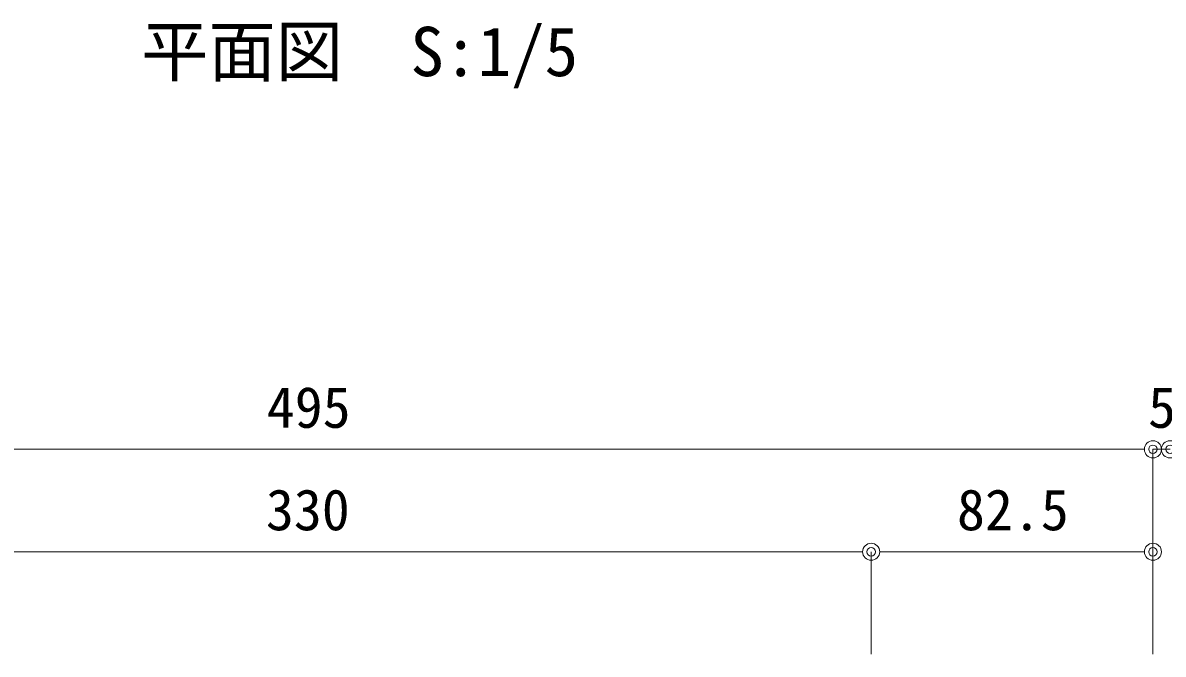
# Model space of a CAD drawing. Units: millimetres on the paper. Extents: x -401 to 401, y -279 to 279.
# Drawn here: x 175.4 to 242.2, y 30 to 67 of the extents above; entities that cross this region are included whole.
import ezdxf
from ezdxf.enums import TextEntityAlignment as Align

# ---------------------------------------------------------------- set-up
doc = ezdxf.new("R2010")
doc.units = ezdxf.units.MM
for name, color, linetype, lineweight in [('0-5_0-A11-寸法_詳細', 5, 'Continuous', 9), ('0-6_0', 7, 'Continuous', 9), ('0-7_A-B03-文字_書込_小', 7, 'Continuous', 9)]:
    doc.layers.add(name, color=color, linetype=linetype, lineweight=lineweight)
doc.styles.add('ＭＳ ゴシック', font='')
doc.styles.get('ＭＳ ゴシック').set_extended_font_data('MS Gothic')

# ---------------------------------------------------------------- blocks, each defined once
blk = doc.blocks.new('_Dot')
at = {"layer": '0-6_0'}
blk.add_line((-0.5, 0), (-1, 0), dxfattribs=at)
for radius in [0.5, 0.25]:
    blk.add_circle((0, 0), radius, dxfattribs=at)

msp = doc.modelspace()

# ---------------------------------------------------------------- linework, layer by layer
at = {"layer": '0-5_0-A11-寸法_詳細'}
for p, q in [((240.577, 42.017), (143.577, 42.017)), ((240.577, 42.017), (239.577, 42.017)), ((241.577, 30.017), (241.577, 42.017)), ((242.577, 42.017), (241.577, 42.017)), ((241.577, 30.017), (241.577, 42.017)), ((160.077, 36.017), (224.077, 36.017)), ((225.077, 30.017), (225.077, 36.017)), ((225.077, 30.017), (225.077, 36.017)), ((226.077, 36.017), (240.577, 36.017)), ((241.577, 30.017), (241.577, 36.017))]:
    msp.add_line(p, q, dxfattribs=at)

# ---------------------------------------------------------------- block references
for p in [(241.577, 42.017), (241.577, 42.017), (225.077, 36.017), (241.577, 36.017)]:
    msp.add_blockref('_Dot', p, dxfattribs=at)
at = {"layer": '0-5_0-A11-寸法_詳細', "rotation": 180}
for p in [(242.577, 42.017), (225.077, 36.017)]:
    msp.add_blockref('_Dot', p, dxfattribs=at)

# ---------------------------------------------------------------- texts
at = {"layer": '0-5_0-A11-寸法_詳細', "style": 'ＭＳ ゴシック'}
for s, p in [('495', (189.684, 42.554)), ('5', (241.291, 42.554)), ('330', (189.633, 36.554)), ('82.5', (230.102, 36.554))]:
    msp.add_text(s, height=2.405, dxfattribs=at).set_placement(p, align=Align.BOTTOM_LEFT)
at = {"layer": '0-7_A-B03-文字_書込_小', "style": 'ＭＳ ゴシック'}
msp.add_text('平面図\u3000S:1/5', height=2.889, dxfattribs=at).set_placement((182.33, 63.006), align=Align.BOTTOM_LEFT)

doc.saveas('drawing.dxf')
